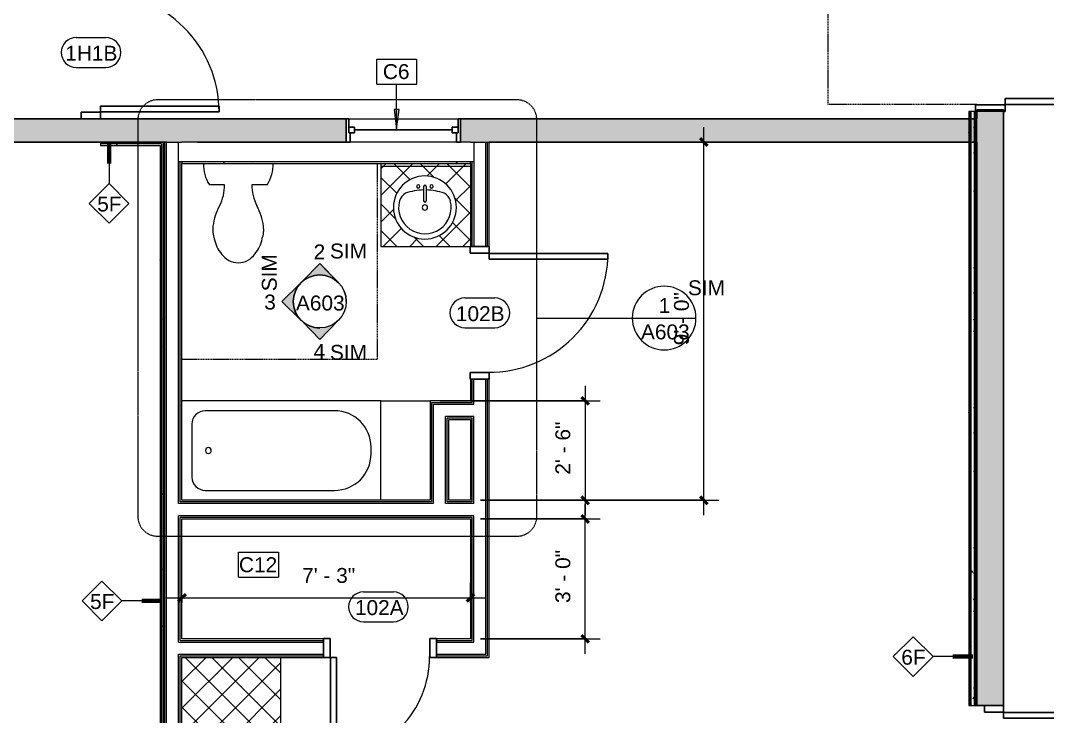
# Model space of a CAD drawing. Header units: inches. Extents: x -1287 to 1590, y -3558 to 989.
# Drawn here: x 799.3 to 1109, y 183.4 to 393.1 of the extents above; entities that cross this region are included whole.
import ezdxf

# ---------------------------------------------------------------- set-up
doc = ezdxf.new("R2010")
doc.units = ezdxf.units.IN
doc.header["$MEASUREMENT"] = 0
for name, pattern in [('Dash', [0.25, 0.125, -0.125]), ('Dash 1_8_', [0.25, 0.125, -0.125]), ('Dash Dot 3_16_', [0.3125, 0.1875, -0.0625, 0, -0.0625])]:
    doc.linetypes.add(name, pattern=pattern)
for name, color, linetype, lineweight in [('A-ANNO-DIMS', 211, 'Continuous', 9), ('A-ANNO-DIMS-48', 211, 'Continuous', 9), ('A-ANNO-KEYN', 231, 'Continuous', 9), ('A-ANNO-SYMB', 150, 'Continuous', 9), ('A-DETL', 90, 'Continuous', 9), ('A-DOOR', 31, 'Continuous', 18), ('A-DOOR-FRAM', 31, 'Continuous', 30), ('A-DOOR-IDEN', 31, 'Continuous', 9), ('A-GENM', 13, 'Continuous', 9), ('A-GLAZ', 151, 'Continuous', 18), ('A-WALL', 113, 'Continuous', 18), ('A-WALL-IDEN', 211, 'Continuous', 9), ('A-WALL-PATT', 111, 'Continuous', 18), ('G-ANNO-SYMB', 111, 'Continuous', 9), ('I-WALL', 2, 'Continuous', 18), ('P-SANR-FIXT', 6, 'Continuous', 9), ('Q-CASE', 31, 'Continuous', 9)]:
    doc.layers.add(name, color=color, linetype=linetype, lineweight=lineweight)
doc.styles.add('Arial', font='arial.ttf', dxfattribs={"height": 4.5})
doc.styles.add('Swis721 Lt BT', font='swissl.ttf', dxfattribs={"height": 4.5})
doc.dimstyles.new('OTJ_-_3_32__Linear', dxfattribs={"dimscale": 12, "dimtxt": 4.748918, "dimasz": 0.1875, "dimexe": 0.375, "dimexo": 0.25, "dimgap": 0.25, "dimtad": 1, "dimdec": 1, "dimrnd": 0.5, "dimzin": 3, "dimdsep": 46, "dimlunit": 4, "dimtxsty": 'Swis721 Lt BT', "dimblk1": 'OBLIQUE', "dimblk2": 'OBLIQUE', "dimsah": 1, "dimcen": 0.09, "dimdle": 0.375, "dimazin": 0, "dimtfac": 1, "dimtdec": 4, "dimtix": 1, "dimtmove": 0, "dimatfit": 3, "dimfxl": 1, "dimtvp": 1, "dimtfill": 1, "dimfrac": 2, "dimtolj": 1, "dimtzin": 0, "dimarcsym": 2})
pattern_1 = [(0, (0, 0), (15.36, 3.84), [0.634, -10.886, 0.634, -10.886, -61.44]), (0, (0, 0), (15.36, 3.84), [-23.04, 0.634, -22.406, 0.634, -10.886, -26.88]), (0, (0, 0), (15.36, 3.84), [-57.6, 0.634, -7.046, 0.634, -18.566]), (120, (5.76, 1.92), (-11.005538, 11.38215), [0.634, -10.886, 0.634, -10.886, -61.44]), (120, (5.76, 1.92), (-11.005538, 11.38215), [-23.04, 0.634, -22.406, 0.634, -10.886, -26.88]), (120, (5.76, 1.92), (-11.005538, 11.38215), [-57.6, 0.634, -7.046, 0.634, -18.566]), (240, (7.68, 9.6), (-4.354462, -15.22215), [0.634, -10.886, 0.634, -10.886, -61.44]), (240, (7.68, 9.6), (-4.354462, -15.22215), [-23.04, 0.634, -22.406, 0.634, -10.886, -26.88]), (240, (7.68, 9.6), (-4.354462, -15.22215), [-57.6, 0.634, -7.046, 0.634, -18.566])]

# ---------------------------------------------------------------- blocks, each defined once
blk = doc.blocks.new('Single Flush - D7 3_ X 8_-8255693-1st Floor Construction')
at = {"layer": 'A-DOOR', "color": 8, "lineweight": 30}
for p, q in [((16.15625, -4), (17.90625, -4)), ((16.15625, -39.8125), (16.15625, -4)), ((17.90625, -4), (17.90625, -39.8125)), ((17.90625, -39.8125), (16.15625, -39.8125))]:
    blk.add_line(p, q, dxfattribs=at)
at = {"layer": 'A-DOOR', "lineweight": 9}
blk.add_arc((17.90625, -4), 35.8125, 179.5, 270, dxfattribs=at)
at = {"layer": 'A-DOOR-FRAM', "color": 8}
for p, q in [((-20, 1.75), (-20, -4)), ((-20, 1.75), (-18, 1.75)), ((-18, 1.75), (-18, -4)), ((18.000004, 1.75), (18.000004, -4)), ((18.000004, 1.75), (20.000004, 1.75)), ((20.000004, 1.75), (20.000004, -4)), ((-20, -4), (-18, -4)), ((18.000004, -4), (20.000004, -4))]:
    blk.add_line(p, q, dxfattribs=at)
blk = doc.blocks.new('Double Hung - 2_ 10_5_ x 48_-6653151-1st Floor Construction')
at = {"layer": 'A-GLAZ', "color": 8, "lineweight": 30}
for p, q in [((-16, 3.5), (-17.25, 3.5)), ((-16, 3.5), (-16, 0.75)), ((16, 3.5), (17.25, 3.5)), ((16, 0.75), (16, 3.5)), ((-16.5, 0.75), (-14.75, 0.75)), ((-16.5, -1), (-16.5, 0.75)), ((-16.5, 0.75), (-16, 0.75)), ((-16.5, 0.75), (-16.5, -3.5)), ((-14.75, -1), (-14.75, 0.75)), ((14.75, -1), (14.75, 0.75)), ((16.5, 0.75), (14.75, 0.75)), ((16, 0.75), (16.5, 0.75)), ((16.5, -1), (16.5, 0.75)), ((16.5, 0.75), (16.5, -3.5)), ((-16.5, -1), (-14.75, -1)), ((-14.75, -0.125), (14.75, -0.125)), ((16.5, -1), (14.75, -1)), ((-17.25, -3.5), (-16.5, -3.5)), ((17.25, -3.5), (16.5, -3.5))]:
    blk.add_line(p, q, dxfattribs=at)
blk = doc.blocks.new('Vanity Counter Top w Round Sink Hole - 24_ Depth-7683043-1st Floor Construction')
at = {"layer": 'Q-CASE'}
h = blk.add_hatch(dxfattribs=at)
h.set_pattern_fill('FP_1', color=256, style=0, pattern_type=2)
h.set_pattern_definition([(45, (-960.275, -350.009), (-4.006467, 4.006467), []), (135, (-960.275, -350.009), (-4.006467, -4.006467), [])])
h.paths.add_polyline_path([(-43.13, -25), (-25.26, -25), (-25.26, 0), (-52.26, 0), (-52.26, -25), (-44.94, -25)], flags=0)
h.paths.add_polyline_path([(-39.01, -22.73), (-41.13, -22.5), (-43.13, -21.79), (-44.94, -20.66), (-46.44, -19.16), (-47.57, -17.36), (-48.27, -15.35), (-48.51, -13.23), (-48.27, -11.12), (-47.57, -9.11), (-46.44, -7.31), (-44.94, -5.81), (-43.13, -4.68), (-41.13, -3.97), (-39.01, -3.73), (-36.9, -3.97), (-34.89, -4.68), (-33.09, -5.81), (-31.58, -7.31), (-30.45, -9.11), (-29.75, -11.12), (-29.51, -13.23), (-29.75, -15.35), (-30.45, -17.36), (-31.58, -19.16), (-33.09, -20.66), (-34.89, -21.79), (-36.9, -22.5)], flags=0)
for p, q in [((-52.26, 0), (-52.26, -25)), ((-52.26, -0.75), (-25.26, -0.75)), ((-52.26, -25), (-25.26, -25))]:
    blk.add_line(p, q, dxfattribs=at)
blk = doc.blocks.new('ADA SINK - 19_ x 19_-7618995-1st Floor Construction')
at = {"layer": 'P-SANR-FIXT'}
for p, q in [((3.43, -9.73), (3.43, -5.36)), ((4.18, -9.73), (4.18, -5.36))]:
    blk.add_line(p, q, dxfattribs=at)
for centre, radius, start, end in [((3.81, -3.35), 9.5, 90, 270), ((3.81, -3.35), 7.93, 345.3071, 194.6929), ((3.81, -3.35), 9.5, 270, 90), ((3.81, -3.35), 0.812, 0, 180), ((0.05, -4.11), 4.12, 197.8096, 239.2073), ((3.81, -3.35), 0.812, 180, 0), ((3.81, -5.36), 0.375, 0, 180), ((7.56, -4.11), 4.12, 300.7927, 342.1904), ((3.81, 9.17), 17.81, 250.7914, 268.7933), ((1.81, -9.73), 0.5, 0, 180), ((3.81, 9.17), 17.81, 271.2067, 289.2086), ((5.81, -9.73), 0.5, 0, 180), ((1.81, -9.73), 0.5, 180, 0), ((3.81, -9.73), 0.375, 180, 0), ((5.81, -9.73), 0.5, 180, 0)]:
    blk.add_arc(centre, radius, start, end, dxfattribs=at)
blk = doc.blocks.new('Single Flush - D2 2_6_ X 8_-8252949-1st Floor Construction')
at = {"layer": 'A-DOOR', "lineweight": 30}
for p, q in [((13.15625, 32.625), (13.15625, 2.8125)), ((14.90625, 32.625), (13.15625, 32.625)), ((14.90625, 2.8125), (14.90625, 32.625)), ((13.15625, 2.8125), (14.90625, 2.8125))]:
    blk.add_line(p, q, dxfattribs=at)
at = {"layer": 'A-DOOR', "lineweight": 9}
blk.add_arc((14.90625, 2.8125), 29.8125, 90, 180.5, dxfattribs=at)
at = {"layer": 'A-DOOR-FRAM'}
for p, q in [((-17, -2.9375), (-17, 2.8125)), ((-17, 2.8125), (-15, 2.8125)), ((-15, -2.9375), (-15, 2.8125)), ((15.000004, -2.9375), (15.000004, 2.8125)), ((15.000004, 2.8125), (17.000004, 2.8125)), ((17.000004, -2.9375), (17.000004, 2.8125)), ((-17, -2.9375), (-15, -2.9375)), ((15.000004, -2.9375), (17.000004, -2.9375))]:
    blk.add_line(p, q, dxfattribs=at)
blk = doc.blocks.new('Desk72 - Desk-7240560-1st Floor Construction')
at = {"layer": 'Q-CASE'}
h = blk.add_hatch(dxfattribs=at)
h.set_pattern_fill('FP_20', color=256, style=0, pattern_type=2)
h.set_pattern_definition([(315, (2133.129, 1683.948), (4.006467, 4.006467), []), (45, (2133.129, 1683.948), (-4.006467, 4.006467), [])])
h.paths.add_polyline_path([(2247.02, 806.12), (2334.29, 806.12), (2334.29, 835.94), (2247.02, 835.94)], flags=0)
for p, q in [((2247.02, 835.94), (2247.02, 806.12)), ((2247.02, 806.12), (2334.29, 806.12))]:
    blk.add_line(p, q, dxfattribs=at)
blk = doc.blocks.new('Double Flush - D19 5_6_ X 7_-8095262-1st Floor Construction')
at = {"layer": 'A-DOOR', "lineweight": 30}
for p, q in [((-32.91, 37.31), (-31.16, 37.31)), ((-32.91, 4.5), (-32.91, 37.31)), ((-31.16, 37.31), (-31.16, 4.5)), ((31.16, 37.31), (31.16, 4.5)), ((32.91, 37.31), (31.16, 37.31)), ((32.91, 4.5), (32.91, 37.31)), ((-31.16, 4.5), (-32.91, 4.5)), ((31.16, 4.5), (32.91, 4.5))]:
    blk.add_line(p, q, dxfattribs=at)
at = {"layer": 'A-DOOR', "lineweight": 9}
for centre, start, end in [((-32.91, 4.5), 359.5, 90), ((32.91, 4.5), 90, 180.5)]:
    blk.add_arc(centre, 32.81, start, end, dxfattribs=at)
at = {"layer": 'A-DOOR-FRAM'}
for p, q in [((-35, 4.5), (-33, 4.5)), ((-35, 4.5), (-35, 4)), ((-35, 4), (-34.5, 4)), ((-34.5, -4), (-34.5, 4)), ((-33, -4.5), (-33, 4.5)), ((33, -4.5), (33, 4.5)), ((33, 4.5), (35, 4.5)), ((34.5, 4), (35, 4)), ((34.5, -4), (34.5, 4)), ((35, 4.5), (35, 4)), ((-35, -4), (-34.5, -4)), ((-35, -4.5), (-35, -4)), ((-35, -4.5), (-33, -4.5)), ((33, -4.5), (35, -4.5)), ((34.5, -4), (35, -4)), ((35, -4.5), (35, -4))]:
    blk.add_line(p, q, dxfattribs=at)
at = {"layer": 'A-GENM', "linetype": 'Dash'}
for p, q in [((-32.91, 61), (32.91, 61)), ((-32.91, 4), (-32.91, 61)), ((32.91, 4), (32.91, 61)), ((32.87, 4), (32.91, 4)), ((-32.91, -4), (-32.91, -49)), ((32.87, -4), (32.91, -4)), ((32.91, -4), (32.91, -49)), ((0.09, -49), (-32.91, -49)), ((0.09, -49), (32.91, -49))]:
    blk.add_line(p, q, dxfattribs=at)
blk = doc.blocks.new('Single Flush - D2 3_ X 8_-8252885-1st Floor Construction')
at = {"layer": 'A-DOOR', "lineweight": 30}
for p, q in [((16.15625, -2.8125), (17.90625, -2.8125)), ((16.15625, -38.625), (16.15625, -2.8125)), ((17.90625, -2.8125), (17.90625, -38.625)), ((17.90625, -38.625), (16.15625, -38.625))]:
    blk.add_line(p, q, dxfattribs=at)
at = {"layer": 'A-DOOR', "lineweight": 9}
blk.add_arc((17.90625, -2.8125), 35.8125, 179.5, 270, dxfattribs=at)
at = {"layer": 'A-DOOR-FRAM'}
for p, q in [((-20, 2.9375), (-20, -2.8125)), ((-20, 2.9375), (-18, 2.9375)), ((-18, 2.9375), (-18, -2.8125)), ((18.000004, 2.9375), (18.000004, -2.8125)), ((18.000004, 2.9375), (20.000004, 2.9375)), ((20.000004, 2.9375), (20.000004, -2.8125)), ((-20, -2.8125), (-18, -2.8125)), ((18.000004, -2.8125), (20.000004, -2.8125))]:
    blk.add_line(p, q, dxfattribs=at)
blk = doc.blocks.new('P8 - Tub-Rectangular-3D-7623825-1st Floor Construction')
at = {"layer": 'P-SANR-FIXT'}
for p, q in [((16.28, 32.81), (-43.72, 32.81)), ((16.28, 2.81), (16.28, 32.81)), ((2.28, 29.81), (-36.72, 29.81)), ((-40.72, 25.81), (-40.72, 9.81)), ((13.28, 16.81), (13.28, 18.81)), ((-36.72, 5.81), (2.28, 5.81))]:
    blk.add_line(p, q, dxfattribs=at)
for centre, radius, start, end in [((-36.72, 25.81), 4, 90, 180), ((2.28, 18.81), 11, 360, 90), ((-35.77, 17.81), 0.875, 90, 270), ((-35.77, 17.81), 0.875, 270, 90), ((2.28, 16.81), 11, 270, 0), ((-36.72, 9.81), 4, 180, 270)]:
    blk.add_arc(centre, radius, start, end, dxfattribs=at)
blk = doc.blocks.new('ADA TOILET - Floor Mount 2-V71-1st Floor Construction')
at = {"layer": 'P-SANR-FIXT', "linetype": 'Dash 1_8_'}
for p, q in [((16.96, 60.94), (-42, 60.94)), ((-42, 60.94), (-42, 1.94))]:
    blk.add_line(p, q, dxfattribs=at)
at = {"layer": 'P-SANR-FIXT'}
for p, q in [((-8.7, 8.31), (-4.13, 8.31)), ((4.13, 8.31), (8.7, 8.31))]:
    blk.add_line(p, q, dxfattribs=at)
for centre, radius, start, end in [((0.18, 25.42), 6.45, 91.5969, 144.1622), ((-0.18, 25.42), 6.45, 35.8378, 88.4031), ((2.68, 22.72), 10.08, 140.0681, 169.0843), ((-2.68, 22.72), 10.08, 10.9157, 39.9319), ((0.88, 21.86), 8.56, 161.1064, 187.2133), ((-0.88, 21.86), 8.56, 352.7867, 18.8936), ((9.41, 22.94), 17.16, 187.2133, 208.7603), ((-9.41, 22.94), 17.16, 331.2397, 352.7867), ((-17.85, 8.46), 13.72, 359.3911, 27.0003), ((17.85, 8.46), 13.72, 152.9997, 180.6089), ((0.69, 2.25), 11.19, 147.1473, 181.5657), ((-0.69, 2.25), 11.19, 358.4343, 32.8527)]:
    blk.add_arc(centre, radius, start, end, dxfattribs=at)
blk = doc.blocks.new('Single Flush - D2 3_ X 8_-8252890-1st Floor Construction')
at = {"layer": 'A-DOOR', "lineweight": 30}
for p, q in [((16.15625, 38.625), (16.15625, 2.8125)), ((17.90625, 38.625), (16.15625, 38.625)), ((17.90625, 2.8125), (17.90625, 38.625)), ((16.15625, 2.8125), (17.90625, 2.8125))]:
    blk.add_line(p, q, dxfattribs=at)
at = {"layer": 'A-DOOR', "lineweight": 9}
blk.add_arc((17.90625, 2.8125), 35.8125, 90, 180.5, dxfattribs=at)
at = {"layer": 'A-DOOR-FRAM'}
for p, q in [((-20, -2.9375), (-20, 2.8125)), ((-20, 2.8125), (-18, 2.8125)), ((-18, -2.9375), (-18, 2.8125)), ((18.000004, -2.9375), (18.000004, 2.8125)), ((18.000004, 2.8125), (20.000004, 2.8125)), ((20.000004, -2.9375), (20.000004, 2.8125)), ((-20, -2.9375), (-18, -2.9375)), ((18.000004, -2.9375), (20.000004, -2.9375))]:
    blk.add_line(p, q, dxfattribs=at)
blk = doc.blocks.new('Door Tag - Door Tag-41184-1st Floor Construction')
at = {"layer": 'A-DOOR-IDEN'}
for p, q in [((-0.09375, 0.09375), (0.09375, 0.09375)), ((-0.09375, -0.09375), (0.09375, -0.09375))]:
    blk.add_line(p, q, dxfattribs=at)
for centre, start, end in [((-0.09375, 0), 90, 270), ((0.09375, 0), 270, 90)]:
    blk.add_arc(centre, 0.09375, start, end, dxfattribs=at)
blk = doc.blocks.new('DIMBLOCK47-1st Floor Construction')
at = {"layer": 'A-ANNO-DIMS-48'}
for p, q in [((848.01, 217.69), (848.01, 223.6)), ((935.01, 217.69), (935.01, 223.6)), ((843.51, 219.1), (939.51, 219.1)), ((848.01, 219.1), (848.01, 217.69)), ((935.01, 219.1), (935.01, 217.69))]:
    blk.add_line(p, q, dxfattribs=at)
at = {"layer": 'A-ANNO-DIMS-48', "lineweight": 50}
for p, q in [((848.01, 219.1), (849.14, 220.23)), ((935.01, 219.1), (936.14, 220.23)), ((848.01, 219.1), (846.89, 217.98)), ((935.01, 219.1), (933.89, 217.98))]:
    blk.add_line(p, q, dxfattribs=at)
at = {"layer": 'A-ANNO-DIMS-48', "color": 0, "insert": (884.24, 228.11), "char_height": 4.5, "width": 17.4579, "attachment_point": 1, "line_spacing_factor": 1.005062, "style": 'Swis721 Lt BT', "bg_fill": 3, "box_fill_scale": 1.25, "bg_fill_color": 256, "bg_fill_true_color": 13158600, "bg_fill_transparency": 0}
blk.add_mtext('7\' - 3"', dxfattribs=at)
blk = doc.blocks.new('_Oblique')
at = {"color": 0, "linetype": 'ByBlock', "lineweight": -2}
blk.add_line((-0.5, -0.5), (0.5, 0.5), dxfattribs=at)
blk = doc.blocks.new('DIMBLOCK48-1st Floor Construction')
at = {"layer": 'A-ANNO-DIMS-48'}
for p, q in [((969.6, 283.01), (969.6, 244.01)), ((925.89, 278.51), (974.1, 278.51)), ((969.6, 278.51), (925.89, 278.51)), ((938.01, 248.51), (974.1, 248.51)), ((969.6, 248.51), (938.01, 248.51))]:
    blk.add_line(p, q, dxfattribs=at)
at = {"layer": 'A-ANNO-DIMS-48', "lineweight": 50}
for p, q in [((969.6, 278.51), (968.48, 279.63)), ((969.6, 278.51), (970.73, 277.38)), ((969.6, 248.51), (968.48, 249.63)), ((969.6, 248.51), (970.73, 247.38))]:
    blk.add_line(p, q, dxfattribs=at)
at = {"layer": 'A-ANNO-DIMS-48', "color": 0, "insert": (960.6, 256.24), "char_height": 4.5, "width": 17.4579, "attachment_point": 1, "rotation": 90, "line_spacing_factor": 1.005062, "style": 'Swis721 Lt BT', "bg_fill": 3, "box_fill_scale": 1.25, "bg_fill_color": 256, "bg_fill_true_color": 13158600, "bg_fill_transparency": 0}
blk.add_mtext('2\' - 6"', dxfattribs=at)
blk = doc.blocks.new('DIMBLOCK49-1st Floor Construction')
at = {"layer": 'A-ANNO-DIMS-48'}
for p, q in [((1005.39, 244.01), (1005.39, 361.01)), ((1006.8, 356.51), (1000.89, 356.51)), ((1005.39, 356.51), (1006.8, 356.51)), ((938.01, 248.51), (1009.89, 248.51)), ((1005.39, 248.51), (938.01, 248.51))]:
    blk.add_line(p, q, dxfattribs=at)
at = {"layer": 'A-ANNO-DIMS-48', "lineweight": 50}
for p, q in [((1005.39, 356.51), (1004.26, 357.63)), ((1005.39, 356.51), (1006.51, 355.38)), ((1005.39, 248.51), (1004.26, 249.63)), ((1005.39, 248.51), (1006.51, 247.38))]:
    blk.add_line(p, q, dxfattribs=at)
at = {"layer": 'A-ANNO-DIMS-48', "color": 0, "insert": (996.38, 295.24), "char_height": 4.5, "width": 17.4579, "attachment_point": 1, "rotation": 90, "line_spacing_factor": 1.005062, "style": 'Swis721 Lt BT', "bg_fill": 3, "box_fill_scale": 1.25, "bg_fill_color": 256, "bg_fill_true_color": 13158600, "bg_fill_transparency": 0}
blk.add_mtext('9\' - 0"', dxfattribs=at)
blk = doc.blocks.new('DIMBLOCK50-1st Floor Construction')
at = {"layer": 'A-ANNO-DIMS-48'}
for p, q in [((969.6, 202.28), (969.6, 247.38)), ((938.01, 242.88), (974.1, 242.88)), ((969.6, 242.88), (938.01, 242.88)), ((938.01, 206.78), (974.1, 206.78)), ((969.6, 206.78), (938.01, 206.78))]:
    blk.add_line(p, q, dxfattribs=at)
at = {"layer": 'A-ANNO-DIMS-48', "lineweight": 50}
for p, q in [((969.6, 242.88), (968.48, 244.01)), ((969.6, 242.88), (970.73, 241.76)), ((969.6, 206.78), (968.48, 207.91)), ((969.6, 206.78), (970.73, 205.66))]:
    blk.add_line(p, q, dxfattribs=at)
at = {"layer": 'A-ANNO-DIMS-48', "color": 0, "insert": (960.6, 217.56), "char_height": 4.5, "width": 17.4579, "attachment_point": 1, "rotation": 90, "line_spacing_factor": 1.005062, "style": 'Swis721 Lt BT', "bg_fill": 3, "box_fill_scale": 1.25, "bg_fill_color": 256, "bg_fill_true_color": 13158600, "bg_fill_transparency": 0}
blk.add_mtext('3\' - 0"', dxfattribs=at)
blk = doc.blocks.new('Elevation - Filled Arrow 2-347888-1st Floor Construction')
at = {"layer": 'G-ANNO-SYMB'}
blk.add_circle((0, 0), 0.1664, dxfattribs=at)
blk = doc.blocks.new('Elevation - Filled Arrow-151867-1st Floor Construction')
at = {"layer": 'G-ANNO-SYMB'}
h = blk.add_hatch(color=256, dxfattribs=at)
edge = h.paths.add_edge_path(flags=0)
edge.add_line((0, 0.2393), (0.1103, 0.1247))
edge.add_arc((-0.0002, -0.0002), 0.1667, 48.49802, 130.55707)
edge.add_line((-0.1085, 0.1265), (0, 0.2393))
for p, q in [((0, 0.2393), (-0.1085, 0.1265)), ((-0.1084, 0.1266), (0, 0.2393)), ((0, 0.2393), (-0.1084, 0.1266)), ((0, 0.2393), (0.11, 0.1249)), ((0.1103, 0.1247), (0, 0.2393))]:
    blk.add_line(p, q, dxfattribs=at)
blk.add_ellipse((-0.0002, -0.0001), major_axis=(-0.1667, 0), ratio=0.999376, start_param=3.141593, end_param=6.283185, dxfattribs=at)
blk = doc.blocks.new('Floor Plan - Callout Head-3511279-1st Floor Construction')
at = {"layer": 'A-ANNO-SYMB'}
blk.add_line((-0.2, 0), (0.2, 0), dxfattribs=at)
for start, end in [(360, 180), (180, 360)]:
    blk.add_arc((0, 0), 0.2, start, end, dxfattribs=at)
blk = doc.blocks.new('Wall Tag - 1_4_-62626-1st Floor Construction')
at = {"layer": 'A-WALL-IDEN'}
for p, q in [((-0.125, 0), (0, 0.125)), ((0, 0.125), (0.125, 0)), ((-0.125, 0), (0, -0.125)), ((0, -0.125), (0.125, 0))]:
    blk.add_line(p, q, dxfattribs=at)
blk = doc.blocks.new('Keynote Tag - Keynote Number - Boxed-135510-1st Floor Construction')
at = {"layer": 'A-ANNO-KEYN'}
for p, q in [((-0.125, -0.0792), (-0.125, 0.0781)), ((-0.125, 0.0781), (0.125, 0.0781)), ((0.125, 0.0781), (0.125, -0.0792)), ((-0.125, -0.0792), (0.125, -0.0792))]:
    blk.add_line(p, q, dxfattribs=at)

msp = doc.modelspace()

# ---------------------------------------------------------------- hatches: boundary and pattern name
at = {"layer": 'A-ANNO-KEYN'}
msp.add_hatch(color=256, dxfattribs=at).paths.add_polyline_path([(912.74, 360.36), (913.53, 366.36), (911.95, 366.36)], flags=0)
at = {"layer": 'A-WALL-PATT', "lineweight": 9}
h = msp.add_hatch(color=7, dxfattribs=at)
h.paths.add_polyline_path([(1095.74, 113.89), (1095.74, 146.64), (1087.74, 146.64), (1087.74, 113.89), (1094.67, 113.89)], flags=0)
h.paths.add_polyline_path([(1095.74, 186.64), (1095.74, 365.7), (1087.74, 365.7), (1087.74, 186.64)], flags=0)
h.paths.add_polyline_path([(1095.74, 435.26), (1095.74, 436.76), (1087.74, 436.76), (1087.74, 435.26), (1094.67, 435.26)], flags=0)
h = msp.add_hatch(dxfattribs=at)
h.set_pattern_fill('FP_3', color=256, style=0, pattern_type=2)
h.set_pattern_definition(pattern_1)
h.paths.add_polyline_path([(1085.24, 186.64), (1085.74, 186.64), (1085.74, 365.7), (1085.24, 365.7)], flags=0)
h = msp.add_hatch(dxfattribs=at)
h.set_pattern_fill('FP_3', color=256, style=0, pattern_type=2)
h.set_pattern_definition(pattern_1)
h.paths.add_polyline_path([(1085.99, 186.64), (1086.99, 186.64), (1086.99, 365.7), (1085.99, 365.7)], flags=0)
h = msp.add_hatch(dxfattribs=at)
h.set_pattern_fill('FP_3', color=256, style=0, pattern_type=2)
h.set_pattern_definition(pattern_1)
h.paths.add_polyline_path([(1087.24, 186.64), (1087.74, 186.64), (1087.74, 365.7), (1087.24, 365.7)], flags=0)
h = msp.add_hatch(color=7, dxfattribs=at)
h.paths.add_polyline_path([(1087.74, 356.51), (1087.74, 363.51), (932.03, 363.51), (932.03, 356.51), (987.57, 356.51)], flags=0)
h.paths.add_polyline_path([(842.89, 356.51), (897.53, 356.51), (897.53, 363.51), (782.03, 363.51), (782.03, 356.51), (842.39, 356.51)], flags=0)
h.paths.add_polyline_path([(582.28, 356.51), (582.28, 363.51), (480.78, 363.51), (480.78, 356.51), (559.15, 356.51)], flags=0)
h.paths.add_polyline_path([(654.28, 356.51), (747.53, 356.51), (747.53, 363.51), (654.28, 363.51)], flags=0)
h = msp.add_hatch(dxfattribs=at)
h.set_pattern_fill('FP_3', color=256, style=0, pattern_type=2)
h.set_pattern_definition(pattern_1)
h.paths.add_polyline_path([(842.39, 356.01), (842.39, 356.51), (823.4, 356.51), (823.4, 356.01), (841.89, 356.01)], flags=0)
h = msp.add_hatch(dxfattribs=at)
h.set_pattern_fill('FP_3', color=256, style=0, pattern_type=2)
h.set_pattern_definition(pattern_1)
h.paths.add_polyline_path([(841.89, 355.51), (841.89, 356.01), (823.4, 356.01), (823.4, 355.51), (841.39, 355.51)], flags=0)
h = msp.add_hatch(dxfattribs=at)
h.set_pattern_fill('FP_3', color=256, style=0, pattern_type=2)
h.set_pattern_definition(pattern_1)
h.paths.add_polyline_path([(841.89, 113.89), (841.89, 355.51), (841.39, 355.51), (841.39, 113.89)], flags=0)
h = msp.add_hatch(dxfattribs=at)
h.set_pattern_fill('FP_3', color=256, style=0, pattern_type=2)
h.set_pattern_definition(pattern_1)
h.paths.add_polyline_path([(842.39, 113.89), (842.39, 356.01), (841.89, 356.01), (841.89, 113.89)], flags=0)
h = msp.add_hatch(dxfattribs=at)
h.set_pattern_fill('FP_3', color=256, style=0, pattern_type=2)
h.set_pattern_definition(pattern_1)
h.paths.add_polyline_path([(880.47, 350.01), (935.01, 350.01), (935.01, 350.51), (848.01, 350.51), (848.01, 350.01), (853.69, 350.01)], flags=0)

# ---------------------------------------------------------------- linework, layer by layer
at = {"layer": 'A-ANNO-KEYN'}
for p, q in [((912.74, 360.36), (912.74, 373.96)), ((913.53, 366.36), (911.95, 366.36)), ((911.95, 366.36), (912.74, 360.36)), ((912.74, 360.36), (913.53, 366.36))]:
    msp.add_line(p, q, dxfattribs=at)
at = {"layer": 'A-ANNO-SYMB', "linetype": 'Dash Dot 3_16_'}
for p, q in [((949.01, 369.24), (840.71, 369.24)), ((834.71, 363.24), (834.71, 243.69))]:
    msp.add_line(p, q, dxfattribs=at)
for centre, start, end in [((840.71, 363.24), 90, 180), ((949.01, 363.24), 0, 90), ((840.71, 243.69), 180, 270)]:
    msp.add_arc(centre, 6, start, end, dxfattribs=at)
at = {"layer": 'A-DETL'}
msp.add_line((908.01, 278.51), (922.89, 278.51), dxfattribs=at)
at = {"layer": 'A-WALL'}
for p, q in [((1085.74, 186.64), (1085.74, 365.7)), ((1085.99, 186.64), (1085.99, 365.7)), ((1086.99, 186.64), (1086.99, 365.7)), ((1087.24, 186.64), (1087.24, 365.7)), ((843.39, 356.51), (842.39, 356.51)), ((842.89, 113.89), (842.89, 356.51)), ((843.39, 113.89), (843.39, 356.51)), ((847.01, 247.51), (847.01, 356.51)), ((852.67, 356.51), (848.01, 356.51)), ((935.01, 356.51), (932.03, 356.51)), ((936.01, 356.51), (936.01, 325.01)), ((939.64, 325.01), (939.64, 356.51)), ((940.14, 325.01), (940.14, 356.51)), ((841.89, 356.01), (823.4, 356.01)), ((841.89, 356.01), (841.89, 113.89)), ((936.01, 350.51), (847.01, 350.51)), ((847.51, 248.01), (847.51, 350.51)), ((848.01, 350.51), (848.01, 350.01)), ((935.01, 350.01), (935.01, 350.51)), ((935.51, 325.01), (935.51, 350.51)), ((935.51, 278.01), (935.51, 285.01)), ((936.01, 277.51), (936.01, 285.01)), ((939.64, 202.16), (939.64, 285.01)), ((940.14, 201.66), (940.14, 285.01)), ((923.39, 278.01), (935.51, 278.01)), ((923.39, 248.01), (923.39, 278.01)), ((923.89, 277.51), (936.01, 277.51)), ((923.89, 247.51), (923.89, 277.51)), ((927.51, 273.88), (936.01, 273.88)), ((927.51, 247.51), (927.51, 273.88)), ((928.01, 273.38), (935.51, 273.38)), ((928.01, 248.01), (928.01, 273.38)), ((935.51, 248.01), (935.51, 273.38)), ((936.01, 247.51), (936.01, 273.88)), ((923.39, 248.01), (847.51, 248.01)), ((935.51, 248.01), (928.01, 248.01)), ((923.89, 247.51), (847.01, 247.51)), ((936.01, 247.51), (927.51, 247.51)), ((936.01, 243.88), (847.01, 243.88)), ((847.01, 205.78), (847.01, 243.88)), ((935.51, 243.38), (847.51, 243.38)), ((847.51, 206.28), (847.51, 243.38)), ((935.51, 206.28), (935.51, 243.38)), ((936.01, 205.78), (936.01, 243.88)), ((847.01, 205.78), (890.73, 205.78)), ((847.51, 206.28), (890.73, 206.28)), ((924.73, 206.28), (935.51, 206.28)), ((924.73, 205.78), (936.01, 205.78)), ((847.01, 113.89), (847.01, 202.16)), ((847.01, 202.16), (890.73, 202.16)), ((847.51, 113.89), (847.51, 201.66)), ((847.51, 201.66), (890.73, 201.66)), ((924.73, 202.16), (939.64, 202.16)), ((924.73, 201.66), (940.14, 201.66))]:
    msp.add_line(p, q, dxfattribs=at)
at = {"layer": 'A-WALL', "color": 8, "lineweight": 30}
for p, q in [((1087.74, 365.7), (1087.74, 363.51)), ((1095.74, 186.64), (1095.74, 365.7)), ((897.53, 363.51), (782.03, 363.51)), ((897.53, 356.51), (897.53, 363.51)), ((1087.74, 363.51), (932.03, 363.51)), ((932.03, 363.51), (932.03, 356.51)), ((782.03, 356.51), (842.39, 356.51)), ((852.67, 356.51), (897.53, 356.51)), ((940.64, 356.51), (1087.74, 356.51)), ((1087.74, 356.51), (1087.74, 186.64)), ((1087.74, 186.64), (1095.74, 186.64))]:
    msp.add_line(p, q, dxfattribs=at)
at = {"layer": 'A-WALL', "lineweight": 9}
for p, q in [((1095.74, 365.7), (1087.74, 365.7)), ((897.53, 363.51), (932.03, 363.51))]:
    msp.add_line(p, q, dxfattribs=at)
at = {"layer": 'A-WALL', "color": 55}
for p, q in [((843.39, 356.51), (848.01, 356.51)), ((935.01, 356.51), (940.64, 356.51))]:
    msp.add_line(p, q, dxfattribs=at)
at = {"layer": 'A-WALL-IDEN', "lineweight": 90}
for p, q in [((826.04, 356.01), (826.04, 350.01)), ((841.89, 218.18), (835.89, 218.18)), ((1086.49, 201.4), (1080.49, 201.4))]:
    msp.add_line(p, q, dxfattribs=at)
at = {"layer": 'A-WALL-IDEN'}
for p, q in [((826.04, 356.01), (826.04, 344.01)), ((841.89, 218.18), (829.89, 218.18)), ((1086.49, 201.4), (1074.49, 201.4))]:
    msp.add_line(p, q, dxfattribs=at)
at = {"layer": 'I-WALL'}
for p, q in [((1085.24, 365.7), (1085.24, 186.64)), ((1087.74, 365.7), (1085.24, 365.7)), ((1087.74, 356.51), (1087.74, 363.51)), ((823.4, 356.51), (823.4, 355.51)), ((842.39, 356.51), (842.39, 113.89)), ((932.03, 356.51), (897.53, 356.51)), ((940.64, 325.01), (940.64, 356.51)), ((823.4, 355.51), (841.39, 355.51)), ((841.39, 355.51), (841.39, 113.89)), ((848.01, 248.51), (848.01, 350.01)), ((848.01, 350.01), (935.01, 350.01)), ((935.01, 350.01), (935.01, 325.01)), ((935.01, 325.01), (940.64, 325.01)), ((935.01, 285.01), (935.01, 278.51)), ((940.64, 285.01), (935.01, 285.01)), ((940.64, 201.16), (940.64, 285.01)), ((935.01, 278.51), (922.89, 278.51)), ((922.89, 278.51), (922.89, 248.51)), ((928.51, 272.88), (935.01, 272.88)), ((928.51, 248.51), (928.51, 272.88)), ((935.01, 272.88), (935.01, 248.51)), ((922.89, 248.51), (848.01, 248.51)), ((935.01, 248.51), (928.51, 248.51)), ((848.01, 242.88), (935.01, 242.88)), ((848.01, 206.78), (848.01, 242.88)), ((935.01, 242.88), (935.01, 206.78)), ((890.73, 206.78), (848.01, 206.78)), ((890.73, 201.16), (890.73, 206.78)), ((935.01, 206.78), (924.73, 206.78)), ((924.73, 206.78), (924.73, 201.16)), ((848.01, 113.89), (848.01, 201.16)), ((848.01, 201.16), (890.73, 201.16)), ((924.73, 201.16), (940.64, 201.16)), ((1085.24, 186.64), (1087.74, 186.64))]:
    msp.add_line(p, q, dxfattribs=at)

# ---------------------------------------------------------------- block references
at = {"layer": 'A-ANNO-KEYN', "xscale": 47.99999999999997, "yscale": 47.99999999999997, "zscale": 47.99999999999997}
msp.add_blockref('Keynote Tag - Keynote Number - Boxed-135510-1st Floor Construction', (912.74, 377.76), dxfattribs=at)
at = {"layer": 'A-DOOR'}
for name, p, rotation in [('Double Flush - D19 5_6_ X 7_-8095262-1st Floor Construction', (1091.74, 400.76), 269.9999999999999), ('Single Flush - D2 3_ X 8_-8252890-1st Floor Construction', (820.59, 383.51), 269.9999999999999), ('Single Flush - D2 3_ X 8_-8252885-1st Floor Construction', (937.83, 305.01), 89.99999999999945), ('Single Flush - D2 2_6_ X 8_-8252949-1st Floor Construction', (907.73, 203.97), 180), ('Single Flush - D7 3_ X 8_-8255693-1st Floor Construction', (1091.74, 166.64), 89.9999999999999)]:
    msp.add_blockref(name, p, dxfattribs=dict(at, rotation=rotation))
at = {"layer": 'A-DOOR-IDEN', "xscale": 47.99999999999997, "yscale": 47.99999999999997, "zscale": 47.99999999999997}
for p in [(820.59, 383.51), (937.83, 305.01), (907.26, 216.4)]:
    msp.add_blockref('Door Tag - Door Tag-41184-1st Floor Construction', p, dxfattribs=at)
at = {"layer": 'A-GLAZ', "rotation": 180}
msp.add_blockref('Double Hung - 2_ 10_5_ x 48_-6653151-1st Floor Construction', (914.78, 360.01), dxfattribs=at)
at = {"layer": 'A-WALL-IDEN', "xscale": 47.99999999999997, "yscale": 47.99999999999997, "zscale": 47.99999999999997}
for p in [(826.04, 338.01), (823.89, 218.18), (1068.49, 201.4)]:
    msp.add_blockref('Wall Tag - 1_4_-62626-1st Floor Construction', p, dxfattribs=at)
at = {"layer": 'G-ANNO-SYMB', "xscale": 47.99999999999997, "yscale": 47.99999999999997, "zscale": 47.99999999999997}
for name in ['Elevation - Filled Arrow-151867-1st Floor Construction', 'Elevation - Filled Arrow 2-347888-1st Floor Construction']:
    msp.add_blockref(name, (889.57, 308.45), dxfattribs=at)
at = {"layer": 'G-ANNO-SYMB', "xscale": 47.99999999999997, "yscale": 47.99999999999997, "zscale": 47.99999999999997, "rotation": 89.99999999999912}
msp.add_blockref('Elevation - Filled Arrow-151867-1st Floor Construction', (889.57, 308.45), dxfattribs=at)
at = {"layer": 'G-ANNO-SYMB', "extrusion": (0, 0, -1), "xscale": 47.99999999999997, "yscale": 47.99999999999997, "zscale": 47.99999999999997, "rotation": 180}
msp.add_blockref('Elevation - Filled Arrow-151867-1st Floor Construction', (-889.57, 308.45), dxfattribs=at)
at = {"layer": 'P-SANR-FIXT', "rotation": 180}
for name, p in [('ADA TOILET - Floor Mount 2-V71-1st Floor Construction', (864.98, 351.95)), ('ADA SINK - 19_ x 19_-7618995-1st Floor Construction', (925.07, 333.42))]:
    msp.add_blockref(name, p, dxfattribs=at)
at = {"layer": 'P-SANR-FIXT'}
msp.add_blockref('P8 - Tub-Rectangular-3D-7623825-1st Floor Construction', (891.74, 245.7), dxfattribs=at)
at = {"layer": 'Q-CASE'}
msp.add_blockref('Vanity Counter Top w Round Sink Hole - 24_ Depth-7683043-1st Floor Construction', (960.28, 350.01), dxfattribs=at)
at = {"layer": 'Q-CASE', "rotation": 89.99999999999972}
msp.add_blockref('Desk72 - Desk-7240560-1st Floor Construction', (1683.95, -2133.13), dxfattribs=at)

# ---------------------------------------------------------------- texts
at = {"layer": 'A-ANNO-KEYN', "insert": (908.59, 379.99), "char_height": 4.5, "width": 9.8475, "attachment_point": 1, "style": 'Arial'}
msp.add_mtext('C6', dxfattribs=at)
at = {"layer": 'A-DOOR-IDEN', "char_height": 4.5, "attachment_point": 1, "style": 'Swis721 Lt BT'}
for s, insert, width in [('1H1B', (812.82, 385.52), 18.6345), ('102B', (930.61, 307.02), 17.271), ('102A', (900.17, 218.42), 16.968)]:
    msp.add_mtext(s, dxfattribs=dict(at, insert=insert, width=width))
at = {"layer": 'A-WALL-IDEN', "char_height": 4.5, "width": 8.484, "attachment_point": 1, "style": 'Swis721 Lt BT'}
for s, insert in [('5F', (822.46, 340.07)), ('5F', (820.31, 220.25)), ('6F', (1064.91, 203.47))]:
    msp.add_mtext(s, dxfattribs=dict(at, insert=insert))
at = {"layer": 'G-ANNO-SYMB', "char_height": 4.5, "attachment_point": 1}
for s, insert, width, style in [('2', (887.7, 325.64), 4.0905, 'Swis721 Lt BT'), ('SIM', (892.63, 325.92), 12.8775, 'Swis721 Lt BT'), ('3', (872.82, 310.52), 4.0905, 'Swis721 Lt BT'), ('A603', (882.38, 310.23), 17.877, 'Arial'), ('4', (887.7, 295.64), 4.0905, 'Swis721 Lt BT'), ('SIM', (892.63, 295.36), 12.8775, 'Swis721 Lt BT')]:
    msp.add_mtext(s, dxfattribs=dict(at, insert=insert, width=width, style=style))
at = {"layer": 'G-ANNO-SYMB', "insert": (872.09, 311.52), "char_height": 4.5, "width": 12.8775, "attachment_point": 1, "rotation": 90, "style": 'Swis721 Lt BT'}
msp.add_mtext('SIM', dxfattribs=at)

# ---------------------------------------------------------------- next in the draw order: dimensions: what is measured, and where the dimension line sits
at = {"layer": 'A-ANNO-DIMS'}
dim = msp.add_linear_dim(base=(969.6, 248.51), p1=(922.89, 278.51), p2=(935.01, 248.51), angle=90, dimstyle='OTJ_-_3_32__Linear', override={"dimpost": '<>', "dimfxl": 32.357621}, dxfattribs=at)
dim.commit()
dim.dimension.update_dxf_attribs({"geometry": 'DIMBLOCK48-1st Floor Construction', "text_midpoint": (964.29, 263.51)})
dim = msp.add_linear_dim(base=(935.01, 219.1), p1=(848.01, 220.69), p2=(935.01, 220.69), dimstyle='OTJ_-_3_32__Linear', override={"dimpost": '<>', "dimfxl": 87}, dxfattribs=at)
dim.commit()
dim.dimension.update_dxf_attribs({"geometry": 'DIMBLOCK47-1st Floor Construction', "text_midpoint": (891.51, 224.42)})

# ---------------------------------------------------------------- next in the draw order: block references
at = {"layer": 'A-ANNO-KEYN', "xscale": 47.99999999999997, "yscale": 47.99999999999997, "zscale": 47.99999999999997}
msp.add_blockref('Keynote Tag - Keynote Number - Boxed-135510-1st Floor Construction', (871.08, 229.12), dxfattribs=at)

# ---------------------------------------------------------------- next in the draw order: texts
at = {"layer": 'A-ANNO-KEYN', "insert": (865.19, 231.35), "char_height": 4.5, "width": 14.0895, "attachment_point": 1, "style": 'Arial'}
msp.add_mtext('C12', dxfattribs=at)

# ---------------------------------------------------------------- next in the draw order: dimensions: what is measured, and where the dimension line sits
at = {"layer": 'A-ANNO-DIMS'}
dim = msp.add_linear_dim(base=(1005.39, 356.51), p1=(935.01, 248.51), p2=(1003.8, 356.51), angle=90, dimstyle='OTJ_-_3_32__Linear', override={"dimpost": '<>', "dimfxl": 128.043838}, dxfattribs=at)
dim.commit()
dim.dimension.update_dxf_attribs({"geometry": 'DIMBLOCK49-1st Floor Construction', "text_midpoint": (1000.08, 302.51)})

# ---------------------------------------------------------------- next in the draw order: linework, layer by layer
at = {"layer": 'A-ANNO-SYMB'}
msp.add_line((955.01, 303.46), (983.81, 303.46), dxfattribs=at)

# ---------------------------------------------------------------- next in the draw order: block references
at = {"layer": 'A-ANNO-SYMB', "xscale": 47.99999999999997, "yscale": 47.99999999999997, "zscale": 47.99999999999997}
msp.add_blockref('Floor Plan - Callout Head-3511279-1st Floor Construction', (993.41, 303.46), dxfattribs=at)

# ---------------------------------------------------------------- next in the draw order: texts
at = {"layer": 'A-ANNO-SYMB', "char_height": 4.5, "attachment_point": 1, "style": 'Swis721 Lt BT'}
for s, insert, width in [('SIM', (1000.57, 314.83), 12.8775), ('1', (991.74, 309.48), 4.0905), ('A603', (986.42, 301.53), 16.968)]:
    msp.add_mtext(s, dxfattribs=dict(at, insert=insert, width=width))

# ---------------------------------------------------------------- next in the draw order: dimensions: what is measured, and where the dimension line sits
at = {"layer": 'A-ANNO-DIMS'}
dim = msp.add_linear_dim(base=(969.6, 242.88), p1=(935.01, 206.78), p2=(935.01, 242.88), angle=90, dimstyle='OTJ_-_3_32__Linear', override={"dimpost": '<>', "dimfxl": 36.10024}, dxfattribs=at)
dim.commit()
dim.dimension.update_dxf_attribs({"geometry": 'DIMBLOCK50-1st Floor Construction', "text_midpoint": (964.29, 224.83)})

# ---------------------------------------------------------------- next in the draw order: linework, layer by layer
at = {"layer": 'A-ANNO-SYMB', "linetype": 'Dash Dot 3_16_'}
for p, q in [((955.01, 243.69), (955.01, 363.24)), ((840.71, 237.69), (949.01, 237.69))]:
    msp.add_line(p, q, dxfattribs=at)
msp.add_arc((949.01, 243.69), 6, 270, 0, dxfattribs=at)

doc.saveas('drawing.dxf')
